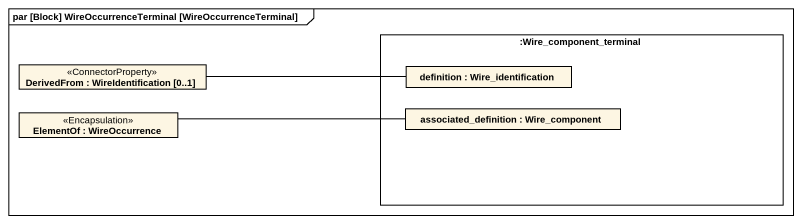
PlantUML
@startuml
mainframe par [Block] WireOccurrenceTerminal [WireOccurrenceTerminal]
rectangle "DerivedFrom : WireIdentification [0..1]" as DerivedFrom <<ConnectorProperty>>
rectangle ":Wire_component_terminal" as Wire_component_terminal {
  rectangle "definition : Wire_identification" as definition
  rectangle "associated_definition : Wire_component" as associated_definition
}
rectangle "ElementOf : WireOccurrence" as ElementOf <<Encapsulation>>
DerivedFrom -right- definition
ElementOf -right- associated_definition
@enduml
